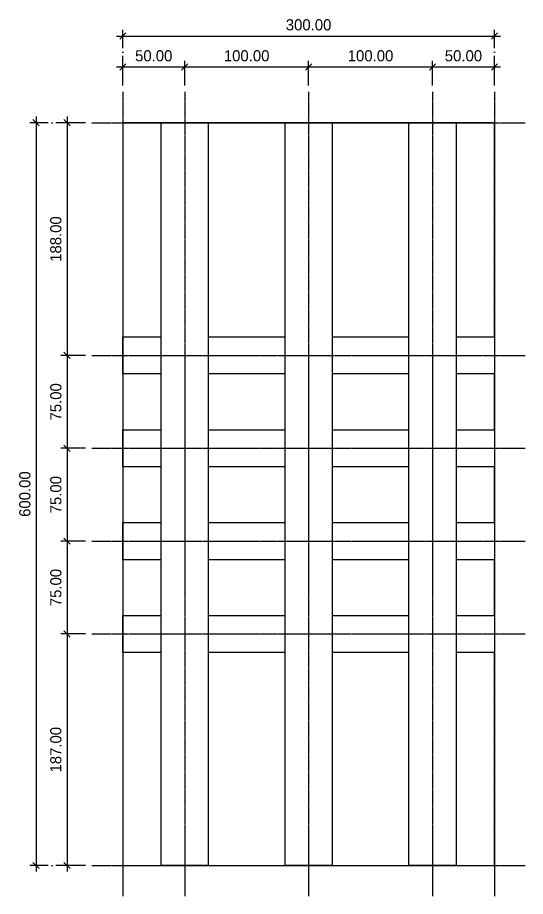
# Model space of a CAD drawing. Header units: millimetres. Extents: x -244126 to 368105, y -173968 to 259060.
# Drawn here: x 6316 to 6726, y 14334 to 15044 of the extents above; entities that cross this region are included whole.
import ezdxf

# ---------------------------------------------------------------- set-up
doc = ezdxf.new("R2010")
doc.units = ezdxf.units.MM
doc.header["$MEASUREMENT"] = 0
doc.linetypes.add('ACAD_ISO04W100', pattern=[30, 24, -3, 0, -3])
doc.linetypes.add('CENTER', pattern=[2, 1.25, -0.25, 0.25, -0.25])
for name, color, linetype in [('000 - GRID', 8, 'CENTER'), ('000 - WIPEOUT', 250, 'Continuous'), ('001 - ASCESSORIES', 1, 'Continuous'), ('002 - STRUCTURAL STEEL', 4, 'Continuous'), ('A04_TUBE SERIES', 7, 'Continuous')]:
    doc.layers.add(name, color=color, linetype=linetype)
doc.styles.add('CORDIA', font='cordia.shx')
doc.styles.add('TA', font='Cordia New.ttf', dxfattribs={"height": 4.5})
doc.dimstyles.new('DIM E-E', dxfattribs={"dimscale": 2, "dimtxt": 0.18, "dimasz": 0.1, "dimexe": 0.1, "dimexo": 0.1, "dimgap": 0.09, "dimtad": 1, "dimtoh": 1, "dimzin": 0, "dimdsep": 46, "dimtxsty": 'CORDIA', "dimblk": 'OBLIQUE', "dimcen": 0.1, "dimdle": 0.1, "dimclrd": 40, "dimclre": 140, "dimclrt": 3, "dimadec": 0, "dimazin": 0, "dimtfac": 1, "dimtix": 1, "dimtmove": 2, "dimatfit": 3, "dimfxl": 1, "dimtolj": 1, "dimtzin": 0, "dimarcsym": 0})

# ---------------------------------------------------------------- blocks, each defined once
blk = doc.blocks.new('*U749')
at = {"color": 3}
blk.add_point((0, -600), dxfattribs=at)
at = {"layer": '000 - GRID', "color": 0, "linetype": 'ByBlock'}
blk.add_line((0, 25), (0, -625), dxfattribs=at)
at = {"layer": '000 - GRID', "color": 0}
blk.add_point((0, 0), dxfattribs=at)
at = {"style": 'TA', "flags": 1}
blk.add_attdef('LOCATION', (6, 6), '', height=4.5, dxfattribs=at)
blk = doc.blocks.new('*U548')
at = {"color": 3}
blk.add_point((0, -300), dxfattribs=at)
at = {"layer": '000 - GRID', "color": 0, "linetype": 'ByBlock'}
blk.add_line((0, 25), (0, -325), dxfattribs=at)
at = {"layer": '000 - GRID', "color": 0}
blk.add_point((0, 0), dxfattribs=at)
at = {"style": 'TA', "flags": 1}
blk.add_attdef('LOCATION', (6, 6), '', height=4.5, dxfattribs=at)
blk = doc.blocks.new('*U746')
at = {"color": 0}
blk.add_wipeout([(-150, 15), (150, 15), (150, -15), (-150, -15)], dxfattribs=at).dxf.layer = '000 - WIPEOUT'
at = {"layer": '002 - STRUCTURAL STEEL', "color": 0, "linetype": 'ByBlock'}
blk.add_lwpolyline([(-150, 15), (150, 15), (150, -15), (-150, -15)], close=True, dxfattribs=at)
blk = doc.blocks.new('*U750')
at = {"color": 0}
blk.add_wipeout([(-19, 600), (19, 600), (19, 0), (-19, 0)], dxfattribs=at).dxf.layer = '000 - WIPEOUT'
at = {"layer": '002 - STRUCTURAL STEEL', "color": 0, "linetype": 'ByBlock'}
blk.add_lwpolyline([(-19, 600), (19, 600), (19, 0), (-19, 0)], close=True, dxfattribs=at)
blk = doc.blocks.new('_Oblique')
at = {"color": 0, "linetype": 'ByBlock', "lineweight": -2}
blk.add_line((-0.5, -0.5), (0.5, 0.5), dxfattribs=at)
blk = doc.blocks.new('*D2290')
at = {"layer": 'A04_TUBE SERIES', "color": 140, "linetype": 'ACAD_ISO04W100', "lineweight": -2, "transparency": 16777216}
for p, q in [((6401.1, 14989.23), (6401.1, 15009.23)), ((6451.1, 14989.23), (6451.1, 15009.23))]:
    blk.add_line(p, q, dxfattribs=at)
at = {"layer": 'A04_TUBE SERIES', "color": 40, "lineweight": -2, "transparency": 16777216}
blk.add_line((6396.1, 15004.23), (6456.1, 15004.23), dxfattribs=at)
at = {"layer": 'Defpoints', "color": 0, "transparency": 16777216}
for p in [(6451.1, 15004.23), (6401.1, 14984.23), (6451.1, 14984.23)]:
    blk.add_point(p, dxfattribs=at)
at = {"layer": 'A04_TUBE SERIES', "color": 40, "lineweight": -2, "transparency": 16777216, "xscale": 5, "yscale": 5, "zscale": 5, "rotation": 180}
blk.add_blockref('_Oblique', (6401.1, 15004.23), dxfattribs=at)
at = {"layer": 'A04_TUBE SERIES', "color": 40, "lineweight": -2, "transparency": 16777216, "xscale": 5, "yscale": 5, "zscale": 5}
blk.add_blockref('_Oblique', (6451.1, 15004.23), dxfattribs=at)
at = {"layer": 'A04_TUBE SERIES', "color": 3, "transparency": 16777216, "insert": (6426.1, 15013.23), "char_height": 9, "attachment_point": 5, "style": 'CORDIA'}
blk.add_mtext('\\A1;50.00', dxfattribs=at)
blk = doc.blocks.new('*D2291')
at = {"layer": 'A04_TUBE SERIES', "color": 140, "linetype": 'ACAD_ISO04W100', "lineweight": -2, "transparency": 16777216}
for p, q in [((6451.1, 14989.23), (6451.1, 15009.23)), ((6551.1, 14989.23), (6551.1, 15009.23))]:
    blk.add_line(p, q, dxfattribs=at)
at = {"layer": 'A04_TUBE SERIES', "color": 40, "lineweight": -2, "transparency": 16777216}
blk.add_line((6446.1, 15004.23), (6556.1, 15004.23), dxfattribs=at)
at = {"layer": 'Defpoints', "color": 0, "transparency": 16777216}
for p in [(6551.1, 15004.23), (6451.1, 14984.23), (6551.1, 14984.23)]:
    blk.add_point(p, dxfattribs=at)
at = {"layer": 'A04_TUBE SERIES', "color": 40, "lineweight": -2, "transparency": 16777216, "xscale": 5, "yscale": 5, "zscale": 5, "rotation": 180}
blk.add_blockref('_Oblique', (6451.1, 15004.23), dxfattribs=at)
at = {"layer": 'A04_TUBE SERIES', "color": 40, "lineweight": -2, "transparency": 16777216, "xscale": 5, "yscale": 5, "zscale": 5}
blk.add_blockref('_Oblique', (6551.1, 15004.23), dxfattribs=at)
at = {"layer": 'A04_TUBE SERIES', "color": 3, "transparency": 16777216, "insert": (6501.1, 15013.23), "char_height": 9, "attachment_point": 5, "style": 'CORDIA'}
blk.add_mtext('\\A1;100.00', dxfattribs=at)
blk = doc.blocks.new('*D2292')
at = {"layer": 'A04_TUBE SERIES', "color": 140, "linetype": 'ACAD_ISO04W100', "lineweight": -2, "transparency": 16777216}
for p, q in [((6551.1, 14989.23), (6551.1, 15009.23)), ((6651.1, 14989.23), (6651.1, 15009.23))]:
    blk.add_line(p, q, dxfattribs=at)
at = {"layer": 'A04_TUBE SERIES', "color": 40, "lineweight": -2, "transparency": 16777216}
blk.add_line((6546.1, 15004.23), (6656.1, 15004.23), dxfattribs=at)
at = {"layer": 'Defpoints', "color": 0, "transparency": 16777216}
for p in [(6651.1, 15004.23), (6551.1, 14984.23), (6651.1, 14984.23)]:
    blk.add_point(p, dxfattribs=at)
at = {"layer": 'A04_TUBE SERIES', "color": 40, "lineweight": -2, "transparency": 16777216, "xscale": 5, "yscale": 5, "zscale": 5, "rotation": 180}
blk.add_blockref('_Oblique', (6551.1, 15004.23), dxfattribs=at)
at = {"layer": 'A04_TUBE SERIES', "color": 40, "lineweight": -2, "transparency": 16777216, "xscale": 5, "yscale": 5, "zscale": 5}
blk.add_blockref('_Oblique', (6651.1, 15004.23), dxfattribs=at)
at = {"layer": 'A04_TUBE SERIES', "color": 3, "transparency": 16777216, "insert": (6601.1, 15013.23), "char_height": 9, "attachment_point": 5, "style": 'CORDIA'}
blk.add_mtext('\\A1;100.00', dxfattribs=at)
blk = doc.blocks.new('*D2293')
at = {"layer": 'A04_TUBE SERIES', "color": 140, "linetype": 'ACAD_ISO04W100', "lineweight": -2, "transparency": 16777216}
for p, q in [((6651.1, 14989.23), (6651.1, 15009.23)), ((6701.1, 14989.23), (6701.1, 15009.23))]:
    blk.add_line(p, q, dxfattribs=at)
at = {"layer": 'A04_TUBE SERIES', "color": 40, "lineweight": -2, "transparency": 16777216}
blk.add_line((6646.1, 15004.23), (6706.1, 15004.23), dxfattribs=at)
at = {"layer": 'Defpoints', "color": 0, "transparency": 16777216}
for p in [(6701.1, 15004.23), (6651.1, 14984.23), (6701.1, 14984.23)]:
    blk.add_point(p, dxfattribs=at)
at = {"layer": 'A04_TUBE SERIES', "color": 40, "lineweight": -2, "transparency": 16777216, "xscale": 5, "yscale": 5, "zscale": 5, "rotation": 180}
blk.add_blockref('_Oblique', (6651.1, 15004.23), dxfattribs=at)
at = {"layer": 'A04_TUBE SERIES', "color": 40, "lineweight": -2, "transparency": 16777216, "xscale": 5, "yscale": 5, "zscale": 5}
blk.add_blockref('_Oblique', (6701.1, 15004.23), dxfattribs=at)
at = {"layer": 'A04_TUBE SERIES', "color": 3, "transparency": 16777216, "insert": (6676.1, 15013.23), "char_height": 9, "attachment_point": 5, "style": 'CORDIA'}
blk.add_mtext('\\A1;50.00', dxfattribs=at)
blk = doc.blocks.new('*D2294')
at = {"layer": 'A04_TUBE SERIES', "color": 140, "linetype": 'ACAD_ISO04W100', "lineweight": -2, "transparency": 16777216}
for p, q in [((6371.1, 14959.23), (6351.1, 14959.23)), ((6371.1, 14771.23), (6351.1, 14771.23))]:
    blk.add_line(p, q, dxfattribs=at)
at = {"layer": 'A04_TUBE SERIES', "color": 40, "lineweight": -2, "transparency": 16777216}
blk.add_line((6356.1, 14964.23), (6356.1, 14766.23), dxfattribs=at)
at = {"layer": 'Defpoints', "color": 0, "transparency": 16777216}
for p in [(6376.1, 14959.23), (6356.1, 14771.23), (6376.1, 14771.23)]:
    blk.add_point(p, dxfattribs=at)
at = {"layer": 'A04_TUBE SERIES', "color": 40, "lineweight": -2, "transparency": 16777216, "xscale": 5, "yscale": 5, "zscale": 5}
for p, rotation in [((6356.1, 14959.23), 90), ((6356.1, 14771.23), 270)]:
    blk.add_blockref('_Oblique', p, dxfattribs=dict(at, rotation=rotation))
at = {"layer": 'A04_TUBE SERIES', "color": 3, "transparency": 16777216, "insert": (6347.1, 14865.23), "char_height": 9, "attachment_point": 5, "rotation": 90, "style": 'CORDIA'}
blk.add_mtext('\\A1;188.00', dxfattribs=at)
blk = doc.blocks.new('*D2295')
at = {"layer": 'A04_TUBE SERIES', "color": 40, "lineweight": -2, "transparency": 16777216}
blk.add_line((6356.1, 14776.23), (6356.1, 14691.23), dxfattribs=at)
at = {"layer": 'A04_TUBE SERIES', "color": 140, "linetype": 'ACAD_ISO04W100', "lineweight": -2, "transparency": 16777216}
for p, q in [((6371.1, 14771.23), (6351.1, 14771.23)), ((6371.1, 14696.23), (6351.1, 14696.23))]:
    blk.add_line(p, q, dxfattribs=at)
at = {"layer": 'Defpoints', "color": 0, "transparency": 16777216}
for p in [(6376.1, 14771.23), (6356.1, 14696.23), (6376.1, 14696.23)]:
    blk.add_point(p, dxfattribs=at)
at = {"layer": 'A04_TUBE SERIES', "color": 40, "lineweight": -2, "transparency": 16777216, "xscale": 5, "yscale": 5, "zscale": 5}
for p, rotation in [((6356.1, 14771.23), 90), ((6356.1, 14696.23), 270)]:
    blk.add_blockref('_Oblique', p, dxfattribs=dict(at, rotation=rotation))
at = {"layer": 'A04_TUBE SERIES', "color": 3, "transparency": 16777216, "insert": (6347.1, 14733.73), "char_height": 9, "attachment_point": 5, "rotation": 90, "style": 'CORDIA'}
blk.add_mtext('\\A1;75.00', dxfattribs=at)
blk = doc.blocks.new('*D2296')
at = {"layer": 'A04_TUBE SERIES', "color": 140, "linetype": 'ACAD_ISO04W100', "lineweight": -2, "transparency": 16777216}
for p, q in [((6371.1, 14696.23), (6351.1, 14696.23)), ((6371.1, 14621.23), (6351.1, 14621.23))]:
    blk.add_line(p, q, dxfattribs=at)
at = {"layer": 'A04_TUBE SERIES', "color": 40, "lineweight": -2, "transparency": 16777216}
blk.add_line((6356.1, 14701.23), (6356.1, 14616.23), dxfattribs=at)
at = {"layer": 'Defpoints', "color": 0, "transparency": 16777216}
for p in [(6376.1, 14696.23), (6356.1, 14621.23), (6376.1, 14621.23)]:
    blk.add_point(p, dxfattribs=at)
at = {"layer": 'A04_TUBE SERIES', "color": 40, "lineweight": -2, "transparency": 16777216, "xscale": 5, "yscale": 5, "zscale": 5}
for p, rotation in [((6356.1, 14696.23), 90), ((6356.1, 14621.23), 270)]:
    blk.add_blockref('_Oblique', p, dxfattribs=dict(at, rotation=rotation))
at = {"layer": 'A04_TUBE SERIES', "color": 3, "transparency": 16777216, "insert": (6347.1, 14658.73), "char_height": 9, "attachment_point": 5, "rotation": 90, "style": 'CORDIA'}
blk.add_mtext('\\A1;75.00', dxfattribs=at)
blk = doc.blocks.new('*D2297')
at = {"layer": 'A04_TUBE SERIES', "color": 40, "lineweight": -2, "transparency": 16777216}
blk.add_line((6356.1, 14626.23), (6356.1, 14541.23), dxfattribs=at)
at = {"layer": 'A04_TUBE SERIES', "color": 140, "linetype": 'ACAD_ISO04W100', "lineweight": -2, "transparency": 16777216}
for p, q in [((6371.1, 14621.23), (6351.1, 14621.23)), ((6371.1, 14546.23), (6351.1, 14546.23))]:
    blk.add_line(p, q, dxfattribs=at)
at = {"layer": 'Defpoints', "color": 0, "transparency": 16777216}
for p in [(6376.1, 14621.23), (6356.1, 14546.23), (6376.1, 14546.23)]:
    blk.add_point(p, dxfattribs=at)
at = {"layer": 'A04_TUBE SERIES', "color": 40, "lineweight": -2, "transparency": 16777216, "xscale": 5, "yscale": 5, "zscale": 5}
for p, rotation in [((6356.1, 14621.23), 90), ((6356.1, 14546.23), 270)]:
    blk.add_blockref('_Oblique', p, dxfattribs=dict(at, rotation=rotation))
at = {"layer": 'A04_TUBE SERIES', "color": 3, "transparency": 16777216, "insert": (6347.1, 14583.73), "char_height": 9, "attachment_point": 5, "rotation": 90, "style": 'CORDIA'}
blk.add_mtext('\\A1;75.00', dxfattribs=at)
blk = doc.blocks.new('*D2298')
at = {"layer": 'A04_TUBE SERIES', "color": 140, "linetype": 'ACAD_ISO04W100', "lineweight": -2, "transparency": 16777216}
for p, q in [((6371.1, 14546.23), (6351.1, 14546.23)), ((6371.1, 14359.23), (6351.1, 14359.23))]:
    blk.add_line(p, q, dxfattribs=at)
at = {"layer": 'A04_TUBE SERIES', "color": 40, "lineweight": -2, "transparency": 16777216}
blk.add_line((6356.1, 14551.23), (6356.1, 14354.23), dxfattribs=at)
at = {"layer": 'Defpoints', "color": 0, "transparency": 16777216}
for p in [(6376.1, 14546.23), (6356.1, 14359.23), (6376.1, 14359.23)]:
    blk.add_point(p, dxfattribs=at)
at = {"layer": 'A04_TUBE SERIES', "color": 40, "lineweight": -2, "transparency": 16777216, "xscale": 5, "yscale": 5, "zscale": 5}
for p, rotation in [((6356.1, 14546.23), 90), ((6356.1, 14359.23), 270)]:
    blk.add_blockref('_Oblique', p, dxfattribs=dict(at, rotation=rotation))
at = {"layer": 'A04_TUBE SERIES', "color": 3, "transparency": 16777216, "insert": (6347.1, 14452.73), "char_height": 9, "attachment_point": 5, "rotation": 90, "style": 'CORDIA'}
blk.add_mtext('\\A1;187.00', dxfattribs=at)
blk = doc.blocks.new('*D2299')
at = {"layer": 'A04_TUBE SERIES', "color": 40, "lineweight": -2, "transparency": 16777216}
blk.add_line((6396.1, 15029.23), (6706.1, 15029.23), dxfattribs=at)
at = {"layer": 'A04_TUBE SERIES', "color": 140, "linetype": 'ACAD_ISO04W100', "lineweight": -2, "transparency": 16777216}
for p, q in [((6401.1, 14989.23), (6401.1, 15034.23)), ((6701.1, 14989.23), (6701.1, 15034.23))]:
    blk.add_line(p, q, dxfattribs=at)
at = {"layer": 'Defpoints', "color": 0, "transparency": 16777216}
for p in [(6701.1, 15029.23), (6401.1, 14984.23), (6701.1, 14984.23)]:
    blk.add_point(p, dxfattribs=at)
at = {"layer": 'A04_TUBE SERIES', "color": 40, "lineweight": -2, "transparency": 16777216, "xscale": 5, "yscale": 5, "zscale": 5, "rotation": 180}
blk.add_blockref('_Oblique', (6401.1, 15029.23), dxfattribs=at)
at = {"layer": 'A04_TUBE SERIES', "color": 40, "lineweight": -2, "transparency": 16777216, "xscale": 5, "yscale": 5, "zscale": 5}
blk.add_blockref('_Oblique', (6701.1, 15029.23), dxfattribs=at)
at = {"layer": 'A04_TUBE SERIES', "color": 3, "transparency": 16777216, "insert": (6551.1, 15038.23), "char_height": 9, "attachment_point": 5, "style": 'CORDIA'}
blk.add_mtext('\\A1;300.00', dxfattribs=at)
blk = doc.blocks.new('*D2300')
at = {"layer": 'A04_TUBE SERIES', "color": 140, "linetype": 'ACAD_ISO04W100', "lineweight": -2, "transparency": 16777216}
for p, q in [((6371.1, 14959.23), (6326.1, 14959.23)), ((6371.1, 14359.23), (6326.1, 14359.23))]:
    blk.add_line(p, q, dxfattribs=at)
at = {"layer": 'A04_TUBE SERIES', "color": 40, "lineweight": -2, "transparency": 16777216}
blk.add_line((6331.1, 14964.23), (6331.1, 14354.23), dxfattribs=at)
at = {"layer": 'Defpoints', "color": 0, "transparency": 16777216}
for p in [(6376.1, 14959.23), (6331.1, 14359.23), (6376.1, 14359.23)]:
    blk.add_point(p, dxfattribs=at)
at = {"layer": 'A04_TUBE SERIES', "color": 40, "lineweight": -2, "transparency": 16777216, "xscale": 5, "yscale": 5, "zscale": 5}
for p, rotation in [((6331.1, 14959.23), 90), ((6331.1, 14359.23), 270)]:
    blk.add_blockref('_Oblique', p, dxfattribs=dict(at, rotation=rotation))
at = {"layer": 'A04_TUBE SERIES', "color": 3, "transparency": 16777216, "insert": (6322.1, 14659.23), "char_height": 9, "attachment_point": 5, "rotation": 90, "style": 'CORDIA'}
blk.add_mtext('\\A1;600.00', dxfattribs=at)

msp = doc.modelspace()

# ---------------------------------------------------------------- linework, layer by layer
at = {"layer": 'A04_TUBE SERIES', "color": 3}
msp.add_lwpolyline([(6401.10294, 14359.22625), (6701.10294, 14359.22625), (6701.10294, 14959.22625), (6401.10294, 14959.22625)], close=True, dxfattribs=at)

# ---------------------------------------------------------------- dimensions: what is measured, and where the dimension line sits
for base, p1, p2, picture, middle in [((6701.10294, 15029.22625), (6401.10294, 14984.22625), (6701.10294, 14984.22625), '*D2299', (6551.10294, 15038.22625)), ((6451.10294, 15004.22625), (6401.10294, 14984.22625), (6451.10294, 14984.22625), '*D2290', (6426.10294, 15013.22625)), ((6551.10294, 15004.22625), (6451.10294, 14984.22625), (6551.10294, 14984.22625), '*D2291', (6501.10294, 15013.22625)), ((6651.10294, 15004.22625), (6551.10294, 14984.22625), (6651.10294, 14984.22625), '*D2292', (6601.10294, 15013.22625)), ((6701.10294, 15004.22625), (6651.10294, 14984.22625), (6701.10294, 14984.22625), '*D2293', (6676.10294, 15013.22625))]:
    dim = msp.add_linear_dim(base=base, p1=p1, p2=p2, dimstyle='DIM E-E', override={"dimscale": 50}, dxfattribs=at)
    dim.commit()
    dim.dimension.update_dxf_attribs({"geometry": picture, "text_midpoint": middle})
for base, p1, p2, picture, middle in [((6331.10294, 14359.22625), (6376.10294, 14959.22625), (6376.10294, 14359.22625), '*D2300', (6322.10294, 14659.22625)), ((6356.10294, 14771.22625), (6376.10294, 14959.22625), (6376.10294, 14771.22625), '*D2294', (6347.10294, 14865.22625)), ((6356.10294, 14696.22625), (6376.10294, 14771.22625), (6376.10294, 14696.22625), '*D2295', (6347.10294, 14733.72625)), ((6356.10294, 14621.22625), (6376.10294, 14696.22625), (6376.10294, 14621.22625), '*D2296', (6347.10294, 14658.72625)), ((6356.10294, 14546.22625), (6376.10294, 14621.22625), (6376.10294, 14546.22625), '*D2297', (6347.10294, 14583.72625)), ((6356.10294, 14359.22625), (6376.10294, 14546.22625), (6376.10294, 14359.22625), '*D2298', (6347.10294, 14452.72625))]:
    dim = msp.add_linear_dim(base=base, p1=p1, p2=p2, angle=90, dimstyle='DIM E-E', override={"dimscale": 50}, dxfattribs=at)
    dim.commit()
    dim.dimension.update_dxf_attribs({"geometry": picture, "text_midpoint": middle})

# ---------------------------------------------------------------- next in the draw order: block references
at = {"layer": '001 - ASCESSORIES', "color": 1}
for p in [(6551.10294, 14771.22625), (6551.10294, 14696.22625), (6551.10294, 14621.22625), (6551.10294, 14546.22625)]:
    msp.add_blockref('*U746', p, dxfattribs=at)

# ---------------------------------------------------------------- next in the draw order: block references
at = {"layer": '000 - GRID'}
for p in [(6401.10294, 14959.22625), (6701.10294, 14959.22625)]:
    msp.add_blockref('*U749', p, dxfattribs=at)
at = {"layer": 'A04_TUBE SERIES', "color": 3}
for p in [(6451.10294, 14359.22625), (6551.10294, 14359.22625), (6651.10294, 14359.22625)]:
    msp.add_blockref('*U750', p, dxfattribs=at)

# ---------------------------------------------------------------- next in the draw order: block references
at = {"layer": '000 - GRID'}
for p in [(6451.10294, 14959.22625), (6551.10294, 14959.22625), (6651.10294, 14959.22625)]:
    msp.add_blockref('*U749', p, dxfattribs=at)
at = {"layer": '000 - GRID', "rotation": 90}
for p in [(6401.10294, 14959.22625), (6401.10294, 14771.22625), (6401.10294, 14696.22625), (6401.10294, 14621.22625), (6401.10294, 14546.22625), (6401.10294, 14359.22625)]:
    msp.add_blockref('*U548', p, dxfattribs=at)

doc.saveas('drawing.dxf')
